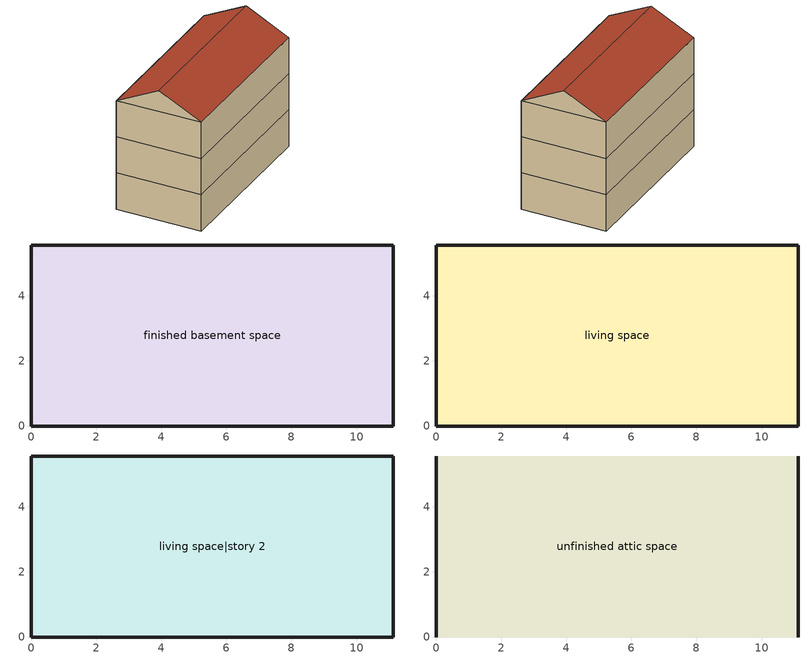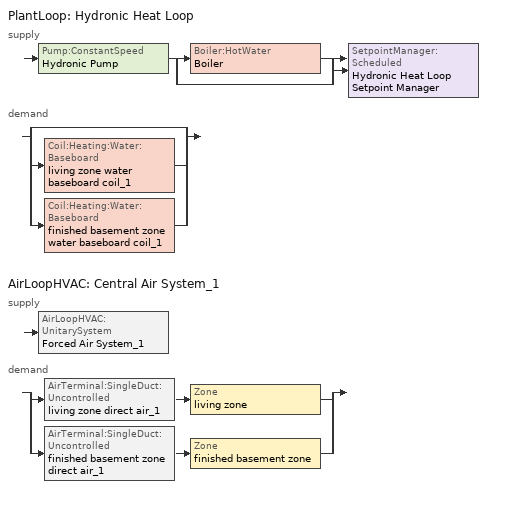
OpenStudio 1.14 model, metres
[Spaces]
finished basement space
 floor ground: 0,0 0,5.56 11.13,5.56 11.13,0 z-2.44
 wall ground: 0,5.56 0,0 11.13,0 11.13,5.56 0,5.56 z-2.44:0
living space
 floor to finished basement space: 0,0 0,5.56 11.13,5.56 11.13,0 z0
 wall outside: 0,5.56 0,0 11.13,0 11.13,5.56 0,5.56 z0:2.44
living space|story 2
 floor to living space: 0,0 0,5.56 11.13,5.56 11.13,0 z2.44
 wall outside: 0,5.56 0,0 11.13,0 11.13,5.56 0,5.56 z2.44:4.88
unfinished attic space
 floor to living space|story 2: 0,5.56 11.13,5.56 11.13,0 0,0 z4.88
 wall outside: 0,2.78,6.27 0,5.56,4.88 0,0,4.88; 11.13,2.78,6.27 11.13,0,4.88 11.13,5.56,4.88
 roof outside: 11.13,2.78,6.27 0,2.78,6.27 0,0,4.88 11.13,0,4.88; 0,2.78,6.27 11.13,2.78,6.27 11.13,5.56,4.88 0,5.56,4.88
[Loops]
PlantLoop 'Hydronic Heat Loop'
 supply: Pump:ConstantSpeed 'Hydronic Pump' > split
  | Boiler:HotWater 'Boiler'
  | bypass
  join > SetpointManager:Scheduled 'Hydronic Heat Loop Setpoint Manager'
 demand: split
  | bypass
  | Coil:Heating:Water:Baseboard 'living zone water baseboard coil_1'
  | Coil:Heating:Water:Baseboard 'finished basement zone water baseboard coil_1'
AirLoopHVAC 'Central Air System_1'
 supply: AirLoopHVAC:UnitarySystem 'Forced Air System_1'
 demand: split
  | AirTerminal:SingleDuct:Uncontrolled 'living zone direct air_1' > Zone 'living zone'
  | AirTerminal:SingleDuct:Uncontrolled 'finished basement zone direct air_1' > Zone 'finished basement zone'
[Building]
Building: Standards Number of Stories=3; Standards Number of Above Ground Stories=2; Standards Building Type=SingleFamilyDetached; Standards Number of Living Units=1
[Site]
Denver Intl Ap_CO_USA: Latitude {deg}=39.83; Longitude {deg}=-104.65; Time Zone {hr}=-7; Elevation {m}=1650
[ClimateZones]
Climate Zone Institution Name 2=Building America; Climate Zone Document Year 2=0; Climate Zone Value 2=Cold
[SizingPeriod:DesignDay] Barometric Pressure {Pa}=83011; Sky Clearness=0; Rain Indicator=0; Snow Indicator=0; Day of Month=21; Daylight Saving Time Indicator=0; Humidity Indicating Type=Wetbulb; Dry-Bulb Temperature Range Modifier Type=DefaultMultipliers
Name | Maximum Dry-Bulb Temperature {C} | Daily Dry-Bulb Temperature Range {deltaC} | Humidity Indicating Conditions at Maximum Dry-Bulb | Wind Speed {m/s} | Wind Direction {deg} | Month | Day Type | Solar Model Indicator | ASHRAE Taub | ASHRAE Taud
Denver Intl Ap Ann Clg 1% Condns DB=>MWB | 33.2 | 15.2 | 15.6 | 4.2 | 80 | 7 | SummerDesignDay | ASHRAETau | 0.424 | 2.012
Denver Intl Ap Ann Htg 99% Condns DB | -14 | 0 | -14 | 3.3 | 160 | 12 | WinterDesignDay | ASHRAEClearSky
Denver Intl Ap Ann Clg 1% Condns WB=>MDB | 27 | 15.2 | 17.6 | 4.2 | 80 | 7 | SummerDesignDay | ASHRAETau | 0.424 | 2.012
[Site:WaterMainsTemperature]
Calculation Method=Correlation; Annual Average Outdoor Air Temperature {C}=10.8753; Maximum Difference In Monthly Average Outdoor Air Temperatures {deltaC}=23.1524
[Site:GroundTemperature:BuildingSurface]
6.71221, 4.9416, 4.79814, 5.63626, 9.00496, 12.3608, 15.2732, 17.1228, 17.2883, 15.7979, 12.9685, 9.71588
[Site:GroundTemperature:Deep]
10.8753, 10.8753, 10.8753, 10.8753, 10.8753, 10.8753, 10.8753, 10.8753, 10.8753, 10.8753, 10.8753, 10.8753
[ThermalZone] Use Ideal Air Loads=No
Name | Thermostat
living zone | living zone temperature setpoint
unfinished attic zone
finished basement zone | finished basement zone temperature setpoint
[Sizing:Zone] Zone Cooling Design Supply Air Temperature Input Method=SupplyAirTemperature; Zone Cooling Design Supply Air Temperature {C}=14; Zone Cooling Design Supply Air Temperature Difference {deltaC}=11.11; Zone Heating Design Supply Air Temperature Input Method=SupplyAirTemperature; Zone Heating Design Supply Air Temperature {C}=40; Zone Heating Design Supply Air Temperature Difference {deltaC}=11.11; Zone Cooling Design Supply Air Humidity Ratio {kg-H2O/kg-air}=0.0085; Zone Heating Design Supply Air Humidity Ratio {kg-H2O/kg-air}=0.008; Cooling Design Air Flow Method=DesignDay; Heating Design Air Flow Method=DesignDay; Account for Dedicated Outdoor Air System=No; Dedicated Outdoor Air System Control Strategy=NeutralSupplyAir; Dedicated Outdoor Air Low Setpoint Temperature for Design {C}=autosize; Dedicated Outdoor Air High Setpoint Temperature for Design {C}=autosize
living zone; unfinished attic zone; finished basement zone
[Zone equipment]
living zone: living zone baseboards_1, living zone direct air_1
finished basement zone: finished basement zone baseboards_1, finished basement zone direct air_1
[Space] Building Unit=unit 1
Name | Thermal Zone
living space; living space|story 2 | living zone
unfinished attic space | unfinished attic zone
finished basement space | finished basement zone
[BuildingUnit]
unit 1: Building Unit Type=Residential; Building Unit Feature Name 1=UnitNumber; Building Unit Feature Data Type 1=Integer; Building Unit Feature Value 1=1
[PlantLoop]
Hydronic Heat Loop: Fluid Type=Water; Maximum Loop Temperature {C}=100; Minimum Loop Temperature {C}=0; Minimum Loop Flow Rate {m3/s}=0; Plant Loop Volume {m3}=Autocalculate; Load Distribution Scheme=Optimal
[Sizing:Plant]
Hydronic Heat Loop: Loop Type=Heating; Design Loop Exit Temperature {C}=82.2222; Loop Design Temperature Difference {deltaC}=11.1111; Sizing Option=NonCoincident; Zone Timesteps in Averaging Window=1; Coincident Sizing Factor Mode=None
[Pump:ConstantSpeed]
Hydronic Pump: Rated Flow Rate {m3/s}=autosize; Rated Pump Head {Pa}=179352; Rated Power Consumption {W}=autosize; Motor Efficiency=0.9; Fraction of Motor Inefficiencies to Fluid Stream=0; Pump Control Type=Intermittent
[Boiler:HotWater]
Boiler: Fuel Type=NaturalGas; Nominal Thermal Efficiency=0.8; Efficiency Curve Temperature Evaluation Variable=LeavingBoiler; Normalized Boiler Efficiency Curve=NonCondensingBoilerEff; Design Water Outlet Temperature {C}=82.2222; Minimum Part Load Ratio=0; Maximum Part Load Ratio=1.1; Optimum Part Load Ratio=1; Water Outlet Upper Temperature Limit {C}=99.9; Boiler Flow Mode=ConstantFlow; Parasitic Electric Load {W}=76; Sizing Factor=1
[SetpointManager:Scheduled]
Hydronic Heat Loop Setpoint Manager: Control Variable=Temperature; Schedule=Hydronic Heat Supply Setpoint
[Coil:Heating:Water:Baseboard] Heating Design Capacity Method=HeatingDesignCapacity; Heating Design Capacity {W}=autosize; Heating Design Capacity Per Floor Area {W/m2}=0; Fraction of Autosized Heating Design Capacity=0.8; Convergence Tolerance=0.001
living zone water baseboard coil_1; finished basement zone water baseboard coil_1
[ZoneHVAC:Baseboard:Convective:Water] Availability Schedule=residential heating season
Name | Heating Coil
living zone baseboards_1 | living zone water baseboard coil_1
finished basement zone baseboards_1 | finished basement zone water baseboard coil_1
[Coil:Cooling:DX:SingleSpeed]
DX Cooling Coil_1: Availability Schedule=residential cooling season; Rated Total Cooling Capacity {W}=autosize; Rated Sensible Heat Ratio=autosize; Rated COP {W/W}=3.95054; Rated Air Flow Rate {m3/s}=autosize; Rated Evaporator Fan Power Per Volume Flow Rate {W/(m3/s)}=773.391; Total Cooling Capacity Function of Temperature Curve=Cool-Cap-fT; Total Cooling Capacity Function of Flow Fraction Curve=Cool-CAP-fFF; Energy Input Ratio Function of Temperature Curve=Cool-EIR-fT; Energy Input Ratio Function of Flow Fraction Curve=Cool-EIR-fFF; Part Load Fraction Correlation Curve=Cool-PLF-fPLR; Nominal Time for Condensate Removal to Begin {s}=1000; Ratio of Initial Moisture Evaporation Rate and Steady State Latent Capacity=1.5; Maximum Cycling Rate {cycles/hr}=3; Latent Capacity Time Constant {s}=45; Condenser Type=AirCooled; Evaporative Condenser Effectiveness=0; Evaporative Condenser Air Flow Rate {m3/s}=Autosize; Evaporative Condenser Pump Rated Power Consumption {W}=Autosize; Crankcase Heater Capacity {W}=0; Maximum Outdoor Dry-Bulb Temperature for Crankcase Heater Operation {C}=12.7778; Basin Heater Capacity {W/K}=0; Basin Heater Setpoint Temperature {C}=10
[Fan:OnOff]
Supply Fan_1: Availability Schedule=SupplyFanAvailability_1; Fan Efficiency=0.117562; Pressure Rise {Pa}=124.55; Maximum Flow Rate {m3/s}=autosize; Motor Efficiency=1; Motor In Airstream Fraction=1; Fan Power Ratio Function of Speed Ratio Curve=Fan On Off Power Curve; Fan Efficiency Ratio Function of Speed Ratio Curve=Fan On Off Efficiency Curve
[AirLoopHVAC:UnitarySystem]
Forced Air System_1: Control Type=Load; Controlling Zone or Thermostat Location=living zone; Dehumidification Control Type=None; Availability Schedule=Always On Discrete; Supply Fan=Supply Fan_1; Fan Placement=BlowThrough; Supply Air Fan Operating Mode Schedule=SupplyFanOperation_1; DX Heating Coil Sizing Ratio=1; Cooling Coil=DX Cooling Coil_1; Use DOAS DX Cooling Coil=No; DOAS DX Cooling Coil Leaving Minimum Air Temperature {C}=2; Latent Load Control=SensibleOnlyLoadControl; Supply Air Flow Rate During Cooling Operation {m3/s}=autosize; Supply Air Flow Rate During Heating Operation {m3/s}=1e-007; Supply Air Flow Rate When No Cooling or Heating is Required {m3/s}=0; Maximum Supply Air Temperature {C}=48.8889; Maximum Outdoor Dry-Bulb Temperature for Supplemental Heater Operation {C}=21; Maximum Cycling Rate {cycles/hr}=2.5; Heat Pump Time Constant {s}=60; Fraction of On-Cycle Power Use=0.01; Heat Pump Fan Delay Time {s}=60; Ancilliary On-Cycle Electric Power {W}=0; Ancilliary Off-Cycle Electric Power {W}=0
[AirLoopHVAC]
Central Air System_1: Availability Schedule=Always On Discrete; Design Supply Air Flow Rate {m3/s}=AutoSize
[Sizing:System]
Central Air System_1: Type of Load to Size On=Sensible; Design Outdoor Air Flow Rate {m3/s}=Autosize; Minimum System Air Flow Ratio=0.3; Preheat Design Temperature {C}=7; Preheat Design Humidity Ratio {kg-H2O/kg-Air}=0.008; Precool Design Temperature {C}=12.8; Precool Design Humidity Ratio {kg-H2O/kg-Air}=0.008; Central Cooling Design Supply Air Temperature {C}=12.8; Central Heating Design Supply Air Temperature {C}=16.7; Sizing Option=NonCoincident; 100% Outdoor Air in Cooling=Yes; 100% Outdoor Air in Heating=Yes; Central Cooling Design Supply Air Humidity Ratio {kg-H2O/kg-Air}=0.0085; Central Heating Design Supply Air Humidity Ratio {kg-H2O/kg-Air}=0.008; Cooling Design Air Flow Method=DesignDay; Cooling Design Air Flow Rate {m3/s}=0; Heating Design Air Flow Method=DesignDay; Heating Design Air Flow Rate {m3/s}=0; System Outdoor Air Method=ZoneSum; Zone Maximum Outdoor Air Fraction=1; Cooling Supply Air Flow Rate Per Floor Area {m3/s-m2}=0.00996765; Cooling Fraction of Autosized Cooling Supply Air Flow Rate=1; Cooling Supply Air Flow Rate Per Unit Cooling Capacity {m3/s-W}=3.94755e-05; Heating Supply Air Flow Rate Per Floor Area {m3/s-m2}=0.00996765; Heating Fraction of Autosized Heating Supply Air Flow Rate=1; Heating Fraction of Autosized Cooling Supply Air Flow Rate=1; Heating Supply Air Flow Rate Per Unit Heating Capacity {m3/s-W}=3.15882e-05; Cooling Design Capacity Method=CoolingDesignCapacity; Cooling Design Capacity {W}=autosize; Cooling Design Capacity Per Floor Area {W/m2}=234.7; Fraction of Autosized Cooling Design Capacity=1; Heating Design Capacity Method=HeatingDesignCapacity; Heating Design Capacity {W}=autosize; Heating Design Capacity Per Floor Area {W/m2}=157; Fraction of Autosized Heating Design Capacity=1; Central Cooling Capacity Control Method=OnOff
[AirTerminal:SingleDuct:Uncontrolled] Availability Schedule=Always On Discrete; Maximum Air Flow Rate {m3/s}=AutoSize
living zone direct air_1; finished basement zone direct air_1
[ThermostatSetpoint:DualSetpoint] Heating Setpoint Temperature Schedule=residential heating setpoint; Cooling Setpoint Temperature Schedule=residential cooling setpoint
living zone temperature setpoint; finished basement zone temperature setpoint
[Curve:Bicubic]
NonCondensingBoilerEff: Coefficient1 Constant=1.11172; Coefficient2 x=0.0786141; Coefficient3 x**2=-0.400426; Coefficient4 y=0; Coefficient5 y**2=-0.000156783; Coefficient6 x*y=0.0093846; Coefficient7 x**3=0.234258; Coefficient8 y**3=1.32927e-06; Coefficient9 x**2*y=-0.0044467; Coefficient10 x*y**2=-1.22498e-05; Minimum Value of x=0.1; Maximum Value of x=1; Minimum Value of y=20; Maximum Value of y=80
[Schedule:Constant]
Name | Value
Hydronic Heat Supply Setpoint | 82.2222
Always On Discrete; SupplyFanAvailability_1 | 1
SupplyFanOperation_1 | 0
[Curve:Biquadratic] Minimum Value of x=13.88; Maximum Value of x=23.88; Minimum Value of y=18.33; Maximum Value of y=51.66
Name | Coefficient1 Constant | Coefficient2 x | Coefficient3 x**2 | Coefficient4 y | Coefficient5 y**2 | Coefficient6 x*y
Cool-Cap-fT | 1.5509 | -0.0750501 | 0.00309714 | 0.00240111 | -5.0544e-05 | -0.000427281
Cool-EIR-fT | -0.304283 | 0.118048 | -0.00342467 | -0.00626191 | 0.000695427 | -0.000469975
[Curve:Quadratic] Minimum Value of x=0
Name | Coefficient1 Constant | Coefficient2 x | Coefficient3 x**2 | Maximum Value of x | Minimum Curve Output | Maximum Curve Output
Cool-PLF-fPLR | 0.93 | 0.07 | 0 | 1 | 0.7 | 1
Cool-CAP-fFF | 0.718605 | 0.4101 | -0.128705 | 2 | 0 | 2
Cool-EIR-fFF | 1.323 | -0.477711 | 0.154712 | 2 | 0 | 2
[Curve:Exponent]
Fan On Off Power Curve: Coefficient1 Constant=1; Coefficient2 Constant=0; Coefficient3 Constant=0; Minimum Value of x=0; Maximum Value of x=1
[Curve:Cubic]
Fan On Off Efficiency Curve: Coefficient1 Constant=1; Coefficient2 x=0; Coefficient3 x**2=0; Coefficient4 x**3=0; Minimum Value of x=0; Maximum Value of x=1
[Schedule:Ruleset]
Name | Default Day Schedule | Summer Design Day Schedule | Winter Design Day Schedule
residential heating season | Schedule Day 1 | residential heating season summer 1 | residential heating season winter 1
residential cooling season | Schedule Day 4 | residential cooling season summer 1 | residential cooling season winter 1
residential heating setpoint | Schedule Day 2 | residential heating setpoint summer 1 | residential heating setpoint winter 1
residential cooling setpoint | Schedule Day 3 | residential cooling setpoint summer 1 | residential cooling setpoint winter 1
[Schedule:Day]
Schedule Day 1; Schedule Day 4; Schedule Day 2; Schedule Day 3: 24, 0, 0
residential heating season allday1; residential heating season allday2; residential heating season allday3; residential heating season allday4; residential heating season allday5; residential heating season allday6; residential heating season allday10; residential heating season allday11; residential heating season allday12; residential heating season summer 1; residential heating season winter 1; residential cooling season allday5; residential cooling season allday6; residential cooling season allday7; residential cooling season allday8; residential cooling season allday9; residential cooling season allday10; residential cooling season summer 1: 1, 0, 1, 2, 0, 1, 3, 0, 1, 4, 0, 1, 5, 0, 1, 6, 0, 1, 7, 0, 1, 8, 0, 1, 9, 0, 1, 10, 0, 1, 11, 0, 1, 12, 0, 1, 13, 0, 1, 14, 0, 1, 15, 0, 1, 16, 0, 1, 17, 0, 1, 18, 0, 1, 19, 0, 1, 20, 0, 1, 21, 0, 1, 22, 0, 1, 23, 0, 1, 24, 0, 1
residential heating season allday7; residential heating season allday8; residential heating season allday9; residential cooling season allday1; residential cooling season allday2; residential cooling season allday3; residential cooling season allday4; residential cooling season allday11; residential cooling season allday12; residential cooling season winter 1: 1, 0, 0, 2, 0, 0, 3, 0, 0, 4, 0, 0, 5, 0, 0, 6, 0, 0, 7, 0, 0, 8, 0, 0, 9, 0, 0, 10, 0, 0, 11, 0, 0, 12, 0, 0, 13, 0, 0, 14, 0, 0, 15, 0, 0, 16, 0, 0, 17, 0, 0, 18, 0, 0, 19, 0, 0, 20, 0, 0, 21, 0, 0, 22, 0, 0, 23, 0, 0, 24, 0, 0
residential heating setpoint allday1; residential heating setpoint allday2; residential heating setpoint allday3; residential heating setpoint allday4; residential heating setpoint allday5; residential heating setpoint allday6; residential heating setpoint allday10; residential heating setpoint allday11; residential heating setpoint allday12; residential heating setpoint summer 1; residential heating setpoint winter 1: 1, 0, 21.6667, 2, 0, 21.6667, 3, 0, 21.6667, 4, 0, 21.6667, 5, 0, 21.6667, 6, 0, 21.6667, 7, 0, 21.6667, 8, 0, 21.6667, 9, 0, 21.6667, 10, 0, 21.6667, 11, 0, 21.6667, 12, 0, 21.6667, 13, 0, 21.6667, 14, 0, 21.6667, 15, 0, 21.6667, 16, 0, 21.6667, 17, 0, 21.6667, 18, 0, 21.6667, 19, 0, 21.6667, 20, 0, 21.6667, 21, 0, 21.6667, 22, 0, 21.6667, 23, 0, 21.6667, 24, 0, 21.6667
residential heating setpoint allday7; residential heating setpoint allday8; residential heating setpoint allday9: 1, 0, -10000, 2, 0, -10000, 3, 0, -10000, 4, 0, -10000, 5, 0, -10000, 6, 0, -10000, 7, 0, -10000, 8, 0, -10000, 9, 0, -10000, 10, 0, -10000, 11, 0, -10000, 12, 0, -10000, 13, 0, -10000, 14, 0, -10000, 15, 0, -10000, 16, 0, -10000, 17, 0, -10000, 18, 0, -10000, 19, 0, -10000, 20, 0, -10000, 21, 0, -10000, 22, 0, -10000, 23, 0, -10000, 24, 0, -10000
residential cooling setpoint allday1; residential cooling setpoint allday2; residential cooling setpoint allday3; residential cooling setpoint allday4; residential cooling setpoint allday11; residential cooling setpoint allday12; residential cooling setpoint winter 1: 1, 0, 10000, 2, 0, 10000, 3, 0, 10000, 4, 0, 10000, 5, 0, 10000, 6, 0, 10000, 7, 0, 10000, 8, 0, 10000, 9, 0, 10000, 10, 0, 10000, 11, 0, 10000, 12, 0, 10000, 13, 0, 10000, 14, 0, 10000, 15, 0, 10000, 16, 0, 10000, 17, 0, 10000, 18, 0, 10000, 19, 0, 10000, 20, 0, 10000, 21, 0, 10000, 22, 0, 10000, 23, 0, 10000, 24, 0, 10000
residential cooling setpoint allday5; residential cooling setpoint allday6; residential cooling setpoint allday7; residential cooling setpoint allday8; residential cooling setpoint allday9; residential cooling setpoint allday10; residential cooling setpoint summer 1: 1, 0, 24.4444, 2, 0, 24.4444, 3, 0, 24.4444, 4, 0, 24.4444, 5, 0, 24.4444, 6, 0, 24.4444, 7, 0, 24.4444, 8, 0, 24.4444, 9, 0, 24.4444, 10, 0, 24.4444, 11, 0, 24.4444, 12, 0, 24.4444, 13, 0, 24.4444, 14, 0, 24.4444, 15, 0, 24.4444, 16, 0, 24.4444, 17, 0, 24.4444, 18, 0, 24.4444, 19, 0, 24.4444, 20, 0, 24.4444, 21, 0, 24.4444, 22, 0, 24.4444, 23, 0, 24.4444, 24, 0, 24.4444
[Schedule:Rule] Apply Sunday=Yes; Apply Monday=Yes; Apply Tuesday=Yes; Apply Wednesday=Yes; Apply Thursday=Yes; Apply Friday=Yes; Apply Saturday=Yes; Date Specification Type=DateRange; Start Day=1
Name | Schedule Ruleset | Rule Order | Day Schedule | Start Month | End Month | End Day
residential heating season allday ruleset1 | residential heating season | 11 | residential heating season allday1 | 1 | 1 | 31
residential heating season allday ruleset2 | residential heating season | 10 | residential heating season allday2 | 2 | 2 | 28
residential heating season allday ruleset3 | residential heating season | 9 | residential heating season allday3 | 3 | 3 | 31
residential heating season allday ruleset4 | residential heating season | 8 | residential heating season allday4 | 4 | 4 | 30
residential heating season allday ruleset5 | residential heating season | 7 | residential heating season allday5 | 5 | 5 | 31
residential heating season allday ruleset6 | residential heating season | 6 | residential heating season allday6 | 6 | 6 | 30
residential heating season allday ruleset7 | residential heating season | 5 | residential heating season allday7 | 7 | 7 | 31
residential heating season allday ruleset8 | residential heating season | 4 | residential heating season allday8 | 8 | 8 | 31
residential heating season allday ruleset9 | residential heating season | 3 | residential heating season allday9 | 9 | 9 | 30
residential heating season allday ruleset10 | residential heating season | 2 | residential heating season allday10 | 10 | 10 | 31
residential heating season allday ruleset11 | residential heating season | 1 | residential heating season allday11 | 11 | 11 | 30
residential heating season allday ruleset12 | residential heating season | 0 | residential heating season allday12 | 12 | 12 | 31
residential cooling season allday ruleset1 | residential cooling season | 11 | residential cooling season allday1 | 1 | 1 | 31
residential cooling season allday ruleset2 | residential cooling season | 10 | residential cooling season allday2 | 2 | 2 | 28
residential cooling season allday ruleset3 | residential cooling season | 9 | residential cooling season allday3 | 3 | 3 | 31
residential cooling season allday ruleset4 | residential cooling season | 8 | residential cooling season allday4 | 4 | 4 | 30
residential cooling season allday ruleset5 | residential cooling season | 7 | residential cooling season allday5 | 5 | 5 | 31
residential cooling season allday ruleset6 | residential cooling season | 6 | residential cooling season allday6 | 6 | 6 | 30
residential cooling season allday ruleset7 | residential cooling season | 5 | residential cooling season allday7 | 7 | 7 | 31
residential cooling season allday ruleset8 | residential cooling season | 4 | residential cooling season allday8 | 8 | 8 | 31
residential cooling season allday ruleset9 | residential cooling season | 3 | residential cooling season allday9 | 9 | 9 | 30
residential cooling season allday ruleset10 | residential cooling season | 2 | residential cooling season allday10 | 10 | 10 | 31
residential cooling season allday ruleset11 | residential cooling season | 1 | residential cooling season allday11 | 11 | 11 | 30
residential cooling season allday ruleset12 | residential cooling season | 0 | residential cooling season allday12 | 12 | 12 | 31
residential heating setpoint allday ruleset1 | residential heating setpoint | 11 | residential heating setpoint allday1 | 1 | 1 | 31
residential heating setpoint allday ruleset2 | residential heating setpoint | 10 | residential heating setpoint allday2 | 2 | 2 | 28
residential heating setpoint allday ruleset3 | residential heating setpoint | 9 | residential heating setpoint allday3 | 3 | 3 | 31
residential heating setpoint allday ruleset4 | residential heating setpoint | 8 | residential heating setpoint allday4 | 4 | 4 | 30
residential heating setpoint allday ruleset5 | residential heating setpoint | 7 | residential heating setpoint allday5 | 5 | 5 | 31
residential heating setpoint allday ruleset6 | residential heating setpoint | 6 | residential heating setpoint allday6 | 6 | 6 | 30
residential heating setpoint allday ruleset7 | residential heating setpoint | 5 | residential heating setpoint allday7 | 7 | 7 | 31
residential heating setpoint allday ruleset8 | residential heating setpoint | 4 | residential heating setpoint allday8 | 8 | 8 | 31
residential heating setpoint allday ruleset9 | residential heating setpoint | 3 | residential heating setpoint allday9 | 9 | 9 | 30
residential heating setpoint allday ruleset10 | residential heating setpoint | 2 | residential heating setpoint allday10 | 10 | 10 | 31
residential heating setpoint allday ruleset11 | residential heating setpoint | 1 | residential heating setpoint allday11 | 11 | 11 | 30
residential heating setpoint allday ruleset12 | residential heating setpoint | 0 | residential heating setpoint allday12 | 12 | 12 | 31
residential cooling setpoint allday ruleset1 | residential cooling setpoint | 11 | residential cooling setpoint allday1 | 1 | 1 | 31
residential cooling setpoint allday ruleset2 | residential cooling setpoint | 10 | residential cooling setpoint allday2 | 2 | 2 | 28
residential cooling setpoint allday ruleset3 | residential cooling setpoint | 9 | residential cooling setpoint allday3 | 3 | 3 | 31
residential cooling setpoint allday ruleset4 | residential cooling setpoint | 8 | residential cooling setpoint allday4 | 4 | 4 | 30
residential cooling setpoint allday ruleset5 | residential cooling setpoint | 7 | residential cooling setpoint allday5 | 5 | 5 | 31
residential cooling setpoint allday ruleset6 | residential cooling setpoint | 6 | residential cooling setpoint allday6 | 6 | 6 | 30
residential cooling setpoint allday ruleset7 | residential cooling setpoint | 5 | residential cooling setpoint allday7 | 7 | 7 | 31
residential cooling setpoint allday ruleset8 | residential cooling setpoint | 4 | residential cooling setpoint allday8 | 8 | 8 | 31
residential cooling setpoint allday ruleset9 | residential cooling setpoint | 3 | residential cooling setpoint allday9 | 9 | 9 | 30
residential cooling setpoint allday ruleset10 | residential cooling setpoint | 2 | residential cooling setpoint allday10 | 10 | 10 | 31
residential cooling setpoint allday ruleset11 | residential cooling setpoint | 1 | residential cooling setpoint allday11 | 11 | 11 | 30
residential cooling setpoint allday ruleset12 | residential cooling setpoint | 0 | residential cooling setpoint allday12 | 12 | 12 | 31
